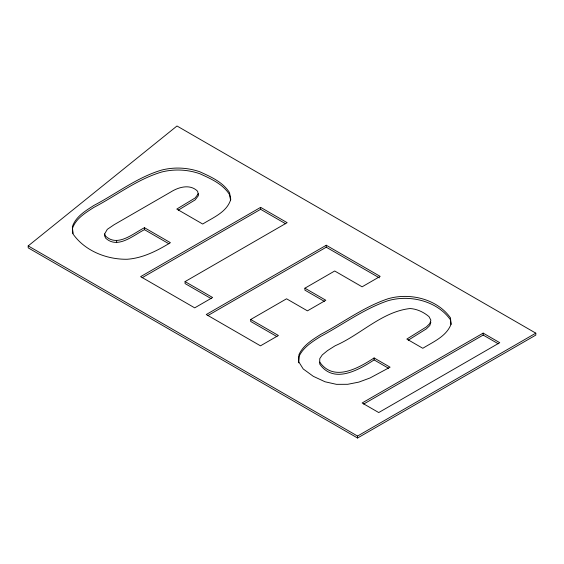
<?xml version="1.0" encoding="UTF-8"?>
<svg xmlns="http://www.w3.org/2000/svg" width="564" height="564" viewBox="0 0 564 564"><rect width="100%" height="100%" fill="white"/><g stroke="black" fill="none" stroke-linecap="round" stroke-linejoin="round"><path stroke-width="0.85" d="M298.687 362.828L298.99 356.526C303.326 347.107 312.512 341.636 320.909 336.271C343.152 324.497 363.688 308.98 387.694 300.823C409.415 294.274 437.079 300.767 450.446 319.802L450.946 324.49M430.875 322.129L429.824 325.491L426.391 328.854L408.237 340.198M72.368 228.667C75.745 218.557 85.368 212.917 93.814 207.432C116.395 195.673 136.996 179.359 161.664 172.02C174.276 168.84 187.488 169.482 199.776 173.712C210.802 178.732 222.829 183.927 229.52 194.601L230.62 200.481M168.883 243.761L144.483 229.668C133.358 235.273 117.82 249.366 105.701 238.205L104.629 235.914L104.629 233.961L107.294 229.344L114.111 224.719L170.554 192.134C178.478 187.072 190.202 183.624 197.668 191.323L198.408 195.63L195.144 199.903L178.273 210.161M198.408 193.671L195.144 197.95L176.779 209.068L202.702 224.035C213.1 217.492 226.932 212.205 230.775 199.36L229.52 192.648C222.829 181.968 210.802 176.779 199.776 171.759C187.488 167.529 174.276 166.888 161.664 170.067C136.996 177.406 116.395 193.72 93.814 205.479C85.368 210.957 75.745 216.604 72.368 226.707L73.073 234.046C84.974 251.008 106.906 259.616 127.26 259.257C142.974 258.086 157.194 250.768 170.406 242.682L144.483 227.715C133.358 233.313 117.82 247.413 105.701 236.245L104.629 233.961M28.2 245.904L176.99 125.991L535.8 333.148L535.8 335.101L357.555 438.009L28.2 247.857L28.2 245.904L357.555 436.057L535.8 333.148M185.07 281.598L287.147 222.667L260.624 207.362L140.626 276.642L194.7 307.859L212.628 297.51L185.07 281.598L185.07 283.558L211.14 298.603M142.149 277.721L260.624 209.314L285.631 223.753M324.321 301.338L304.92 290.143L304.92 288.183L334.699 270.995L362.109 286.815L380.178 276.381L326.253 245.248L206.255 314.529L260.476 345.831L278.404 335.481L250.698 319.492L250.698 321.445L276.91 336.574M207.778 315.607L326.253 247.201L379.424 277.897M250.698 319.492L286.554 298.793L307.443 310.849L325.809 300.245L304.92 288.183M388.561 368.257L374.101 359.91C358.563 370.047 333.825 384.281 319.717 364.048L319.753 358.662L322.255 354.932L327.451 350.646L335.256 345.704C360.495 334.861 381.955 311.638 410.106 308.529C417.134 309.016 423.663 312.125 429.007 316.637L430.875 320.176L429.824 323.539L426.391 326.901L406.82 339.063L422.803 348.291C433.258 341.812 446.462 336.419 451.115 324.096L450.446 317.842C437.079 298.814 409.415 292.321 387.694 298.871C363.688 307.027 343.152 322.537 320.909 334.318C312.512 339.683 303.326 345.154 298.99 354.566L298.652 361.665L303.206 368.948L313.295 376.322L325.054 381.779L336.447 384.345L347.727 384.303L358.859 382.103L370.026 377.986L390.084 367.185L374.101 357.95C358.563 368.088 333.825 382.329 319.717 362.095M483.165 333.112L362.144 402.978L378.733 412.552L499.746 342.686L483.165 333.112L483.165 335.065L363.667 404.057M483.165 335.065L498.238 343.772M72.446 229.477L72.841 233.552M374.101 357.95L374.101 359.91M357.555 436.057L357.555 438.009M326.253 245.248L326.253 247.201M260.624 207.362L260.624 209.314M144.483 227.715L144.483 229.668M116.628 240.715L116.628 242.668"/></g></svg>
